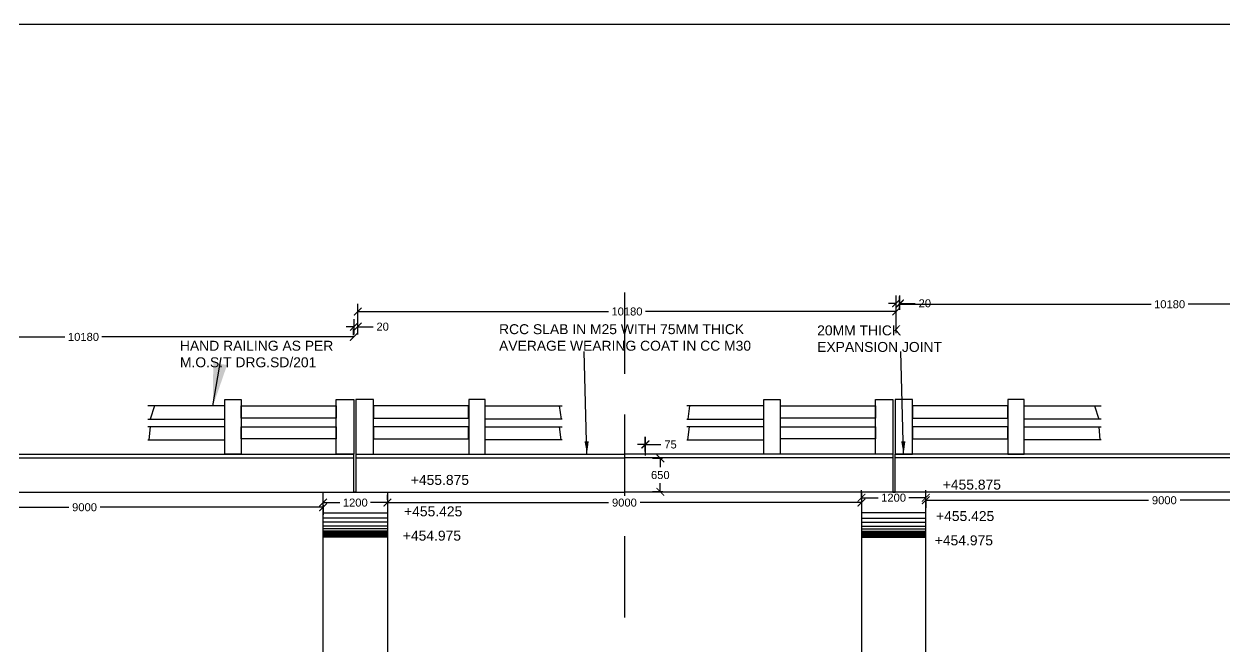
# Model space of a CAD drawing. Header units: inches. Extents: x 450 to 17534, y 459 to 10656.
# Drawn here: x 618.41 to 646.55, y 513.55 to 528.15 of the extents above; entities that cross this region are included whole.
import ezdxf

# ---------------------------------------------------------------- set-up
doc = ezdxf.new("R2010")
doc.units = ezdxf.units.IN
doc.header["$LTSCALE"] = 15
doc.header["$MEASUREMENT"] = 0
doc.linetypes.add('HIDDEN', pattern=[9.525, 6.35, -3.175])
for name, color, linetype in [('DIMENSION', 255, 'Continuous'), ('DRAWING', 7, 'Continuous'), ('HATCH', 7, 'Continuous'), ('TEXT', 255, 'Continuous')]:
    doc.layers.add(name, color=color, linetype=linetype)
doc.styles.get("Standard").update_dxf_attribs({"font": 'arial.ttf'})
doc.styles.add('TIMES NEW ROMAN', font='times.ttf')
doc.dimstyles.new('dig', dxfattribs={"dimtxt": 0.1875, "dimasz": 0.18, "dimexe": 0.18, "dimexo": 0.0625, "dimgap": 0.09, "dimtad": 0, "dimtih": 1, "dimtoh": 1, "dimdec": 4, "dimzin": 0, "dimdsep": 46, "dimtxsty": 'Standard', "dimblk": 'ARCHTICK', "dimcen": 0.09, "dimadec": 0, "dimazin": 0, "dimtfac": 1, "dimtdec": 4, "dimtofl": 0, "dimtmove": 0, "dimatfit": 3, "dimldrblk": 'ARCHTICK', "dimfxl": 1, "dimtolj": 1, "dimtzin": 0, "dimarcsym": 0})
doc.dimstyles.new('ISO-25', dxfattribs={"dimtxt": 0.636364, "dimasz": 1, "dimexe": 1.25, "dimexo": 0.625, "dimtad": 0, "dimtih": 1, "dimtoh": 1, "dimlfac": 100, "dimtxsty": 'TIMES NEW ROMAN', "dimcen": 2.5, "dimadec": 0, "dimazin": 0, "dimtfac": 1, "dimtmove": 0, "dimatfit": 3, "dimfxl": 1, "dimarcsym": 0})

# ---------------------------------------------------------------- blocks, each defined once
blk = doc.blocks.new('_ArchTick')
at = {"color": 0, "linetype": 'ByBlock', "const_width": 0.15}
blk.add_lwpolyline([(-0.5, -0.5), (0.5, 0.5)], dxfattribs=at)
blk = doc.blocks.new('*D36')
at = {"layer": 'Defpoints', "color": 0, "ltscale": 0.02, "transparency": 16777216}
for p in [(613.47, 520.724), (626.131, 520.816), (626.131, 520.791)]:
    blk.add_point(p, dxfattribs=at)
at = {"layer": 'HATCH', "color": 0, "lineweight": -2, "ltscale": 0.02, "transparency": 16777216}
for p, q in [((613.47, 520.786), (613.47, 520.996)), ((626.131, 520.854), (626.131, 520.996)), ((613.47, 520.816), (619.367, 520.816)), ((626.131, 520.816), (620.234, 520.816))]:
    blk.add_line(p, q, dxfattribs=at)
at = {"layer": 'HATCH', "color": 0, "lineweight": -2, "ltscale": 0.02, "transparency": 16777216, "xscale": 0.18, "yscale": 0.18, "zscale": 0.18, "rotation": 180}
blk.add_blockref('_ArchTick', (613.47, 520.816), dxfattribs=at)
at = {"layer": 'HATCH', "color": 0, "lineweight": -2, "ltscale": 0.02, "transparency": 16777216, "xscale": 0.18, "yscale": 0.18, "zscale": 0.18}
blk.add_blockref('_ArchTick', (626.131, 520.816), dxfattribs=at)
at = {"layer": 'HATCH', "color": 0, "ltscale": 0.02, "transparency": 16777216, "insert": (619.801, 520.816), "char_height": 0.1875, "attachment_point": 5}
blk.add_mtext('\\A1;10180', dxfattribs=at)
blk = doc.blocks.new('*D37')
at = {"layer": 'Defpoints', "color": 0, "ltscale": 0.02, "transparency": 16777216}
for p in [(626.227, 521.056), (626.14, 520.813), (626.227, 520.81)]:
    blk.add_point(p, dxfattribs=at)
at = {"layer": 'HATCH', "color": 0, "lineweight": -2, "ltscale": 0.02, "transparency": 16777216}
for p, q in [((626.14, 520.876), (626.14, 521.236)), ((626.227, 520.872), (626.227, 521.236)), ((626.14, 521.056), (625.96, 521.056)), ((626.227, 521.056), (626.587, 521.056))]:
    blk.add_line(p, q, dxfattribs=at)
at = {"layer": 'HATCH', "color": 0, "lineweight": -2, "ltscale": 0.02, "transparency": 16777216, "xscale": 0.18, "yscale": 0.18, "zscale": 0.18}
blk.add_blockref('_ArchTick', (626.14, 521.056), dxfattribs=at)
at = {"layer": 'HATCH', "color": 0, "lineweight": -2, "ltscale": 0.02, "transparency": 16777216, "xscale": 0.18, "yscale": 0.18, "zscale": 0.18, "rotation": 180}
blk.add_blockref('_ArchTick', (626.227, 521.056), dxfattribs=at)
at = {"layer": 'HATCH', "color": 0, "ltscale": 0.02, "transparency": 16777216, "insert": (626.812, 521.056), "char_height": 0.1875, "attachment_point": 5}
blk.add_mtext('\\A1;20', dxfattribs=at)
blk = doc.blocks.new('*D38')
at = {"layer": 'Defpoints', "color": 0, "ltscale": 0.02, "transparency": 16777216}
for p in [(638.846, 521.411), (626.227, 520.81), (638.846, 520.839)]:
    blk.add_point(p, dxfattribs=at)
at = {"layer": 'HATCH', "color": 0, "lineweight": -2, "ltscale": 0.02, "transparency": 16777216}
for p, q in [((626.227, 520.872), (626.227, 521.591)), ((638.846, 520.901), (638.846, 521.591)), ((626.227, 521.411), (632.102, 521.411)), ((638.846, 521.411), (632.97, 521.411))]:
    blk.add_line(p, q, dxfattribs=at)
at = {"layer": 'HATCH', "color": 0, "lineweight": -2, "ltscale": 0.02, "transparency": 16777216, "xscale": 0.18, "yscale": 0.18, "zscale": 0.18, "rotation": 180}
blk.add_blockref('_ArchTick', (626.227, 521.411), dxfattribs=at)
at = {"layer": 'HATCH', "color": 0, "lineweight": -2, "ltscale": 0.02, "transparency": 16777216, "xscale": 0.18, "yscale": 0.18, "zscale": 0.18}
blk.add_blockref('_ArchTick', (638.846, 521.411), dxfattribs=at)
at = {"layer": 'HATCH', "color": 0, "ltscale": 0.02, "transparency": 16777216, "insert": (632.536, 521.411), "char_height": 0.1875, "attachment_point": 5}
blk.add_mtext('\\A1;10180', dxfattribs=at)
blk = doc.blocks.new('*D39')
at = {"layer": 'Defpoints', "color": 0, "ltscale": 0.02, "transparency": 16777216}
for p in [(638.93, 521.603), (638.843, 521.387), (638.93, 521.39)]:
    blk.add_point(p, dxfattribs=at)
at = {"layer": 'HATCH', "color": 0, "lineweight": -2, "ltscale": 0.02, "transparency": 16777216}
for p, q in [((638.843, 521.449), (638.843, 521.783)), ((638.93, 521.453), (638.93, 521.783)), ((638.843, 521.603), (638.663, 521.603)), ((638.93, 521.603), (639.29, 521.603))]:
    blk.add_line(p, q, dxfattribs=at)
at = {"layer": 'HATCH', "color": 0, "lineweight": -2, "ltscale": 0.02, "transparency": 16777216, "xscale": 0.18, "yscale": 0.18, "zscale": 0.18}
blk.add_blockref('_ArchTick', (638.843, 521.603), dxfattribs=at)
at = {"layer": 'HATCH', "color": 0, "lineweight": -2, "ltscale": 0.02, "transparency": 16777216, "xscale": 0.18, "yscale": 0.18, "zscale": 0.18, "rotation": 180}
blk.add_blockref('_ArchTick', (638.93, 521.603), dxfattribs=at)
at = {"layer": 'HATCH', "color": 0, "ltscale": 0.02, "transparency": 16777216, "insert": (639.515, 521.603), "char_height": 0.1875, "attachment_point": 5}
blk.add_mtext('\\A1;20', dxfattribs=at)
blk = doc.blocks.new('*D40')
at = {"layer": 'Defpoints', "color": 0, "ltscale": 0.02, "transparency": 16777216}
for p in [(651.578, 521.639), (651.578, 521.581), (638.923, 521.397)]:
    blk.add_point(p, dxfattribs=at)
at = {"layer": 'HATCH', "color": 0, "lineweight": -2, "ltscale": 0.02, "transparency": 16777216}
for p, q in [((638.923, 521.459), (638.923, 521.761)), ((638.923, 521.581), (644.817, 521.581)), ((651.578, 521.581), (645.685, 521.581)), ((651.578, 521.576), (651.578, 521.401))]:
    blk.add_line(p, q, dxfattribs=at)
at = {"layer": 'HATCH', "color": 0, "lineweight": -2, "ltscale": 0.02, "transparency": 16777216, "xscale": 0.18, "yscale": 0.18, "zscale": 0.18, "rotation": 180}
blk.add_blockref('_ArchTick', (638.923, 521.581), dxfattribs=at)
at = {"layer": 'HATCH', "color": 0, "lineweight": -2, "ltscale": 0.02, "transparency": 16777216, "xscale": 0.18, "yscale": 0.18, "zscale": 0.18}
blk.add_blockref('_ArchTick', (651.578, 521.581), dxfattribs=at)
at = {"layer": 'HATCH', "color": 0, "ltscale": 0.02, "transparency": 16777216, "insert": (645.251, 521.581), "char_height": 0.1875, "attachment_point": 5}
blk.add_mtext('\\A1;10180', dxfattribs=at)
blk = doc.blocks.new('*D68')
at = {"layer": 'Defpoints', "color": 0, "ltscale": 0.02, "transparency": 16777216}
for p in [(625.416, 516.933), (626.923, 516.933), (626.923, 516.933)]:
    blk.add_point(p, dxfattribs=at)
at = {"layer": 'HATCH', "color": 0, "lineweight": -2, "ltscale": 0.02, "transparency": 16777216}
for p, q in [((625.416, 516.995), (625.416, 517.113)), ((626.923, 516.995), (626.923, 517.113)), ((625.416, 516.933), (625.809, 516.933)), ((626.923, 516.933), (626.53, 516.933))]:
    blk.add_line(p, q, dxfattribs=at)
at = {"layer": 'HATCH', "color": 0, "lineweight": -2, "ltscale": 0.02, "transparency": 16777216, "xscale": 0.18, "yscale": 0.18, "zscale": 0.18, "rotation": 180}
blk.add_blockref('_ArchTick', (625.416, 516.933), dxfattribs=at)
at = {"layer": 'HATCH', "color": 0, "lineweight": -2, "ltscale": 0.02, "transparency": 16777216, "xscale": 0.18, "yscale": 0.18, "zscale": 0.18}
blk.add_blockref('_ArchTick', (626.923, 516.933), dxfattribs=at)
at = {"layer": 'HATCH', "color": 0, "ltscale": 0.02, "transparency": 16777216, "insert": (626.17, 516.933), "char_height": 0.1875, "attachment_point": 5}
blk.add_mtext('\\A1;1200', dxfattribs=at)
blk = doc.blocks.new('*D69')
at = {"layer": 'Defpoints', "color": 0, "ltscale": 0.02, "transparency": 16777216}
for p in [(626.923, 516.933), (638.03, 516.933), (638.03, 516.933)]:
    blk.add_point(p, dxfattribs=at)
at = {"layer": 'HATCH', "color": 0, "lineweight": -2, "ltscale": 0.02, "transparency": 16777216}
for p, q in [((626.923, 516.995), (626.923, 517.113)), ((638.03, 516.995), (638.03, 517.113)), ((626.923, 516.933), (632.107, 516.933)), ((638.03, 516.933), (632.846, 516.933))]:
    blk.add_line(p, q, dxfattribs=at)
at = {"layer": 'HATCH', "color": 0, "lineweight": -2, "ltscale": 0.02, "transparency": 16777216, "xscale": 0.18, "yscale": 0.18, "zscale": 0.18, "rotation": 180}
blk.add_blockref('_ArchTick', (626.923, 516.933), dxfattribs=at)
at = {"layer": 'HATCH', "color": 0, "lineweight": -2, "ltscale": 0.02, "transparency": 16777216, "xscale": 0.18, "yscale": 0.18, "zscale": 0.18}
blk.add_blockref('_ArchTick', (638.03, 516.933), dxfattribs=at)
at = {"layer": 'HATCH', "color": 0, "ltscale": 0.02, "transparency": 16777216, "insert": (632.476, 516.933), "char_height": 0.1875, "attachment_point": 5}
blk.add_mtext('\\A1;9000', dxfattribs=at)
blk = doc.blocks.new('*D70')
at = {"layer": 'Defpoints', "color": 0, "ltscale": 0.02, "transparency": 16777216}
for p in [(639.537, 517.048), (638.03, 516.933), (639.537, 516.933)]:
    blk.add_point(p, dxfattribs=at)
at = {"layer": 'HATCH', "color": 0, "lineweight": -2, "ltscale": 0.02, "transparency": 16777216}
for p, q in [((638.03, 516.995), (638.03, 517.228)), ((639.537, 516.995), (639.537, 517.228)), ((638.03, 517.048), (638.422, 517.048)), ((639.537, 517.048), (639.144, 517.048))]:
    blk.add_line(p, q, dxfattribs=at)
at = {"layer": 'HATCH', "color": 0, "lineweight": -2, "ltscale": 0.02, "transparency": 16777216, "xscale": 0.18, "yscale": 0.18, "zscale": 0.18, "rotation": 180}
blk.add_blockref('_ArchTick', (638.03, 517.048), dxfattribs=at)
at = {"layer": 'HATCH', "color": 0, "lineweight": -2, "ltscale": 0.02, "transparency": 16777216, "xscale": 0.18, "yscale": 0.18, "zscale": 0.18}
blk.add_blockref('_ArchTick', (639.537, 517.048), dxfattribs=at)
at = {"layer": 'HATCH', "color": 0, "ltscale": 0.02, "transparency": 16777216, "insert": (638.783, 517.048), "char_height": 0.1875, "attachment_point": 5}
blk.add_mtext('\\A1;1200', dxfattribs=at)
blk = doc.blocks.new('*D71')
at = {"layer": 'Defpoints', "color": 0, "ltscale": 0.02, "transparency": 16777216}
for p in [(639.537, 517.048), (650.717, 517.008), (650.717, 516.988)]:
    blk.add_point(p, dxfattribs=at)
at = {"layer": 'HATCH', "color": 0, "lineweight": -2, "ltscale": 0.02, "transparency": 16777216}
for p, q in [((639.537, 516.988), (644.757, 516.988)), ((639.537, 516.985), (639.537, 516.808)), ((650.717, 516.988), (645.496, 516.988)), ((650.717, 516.945), (650.717, 516.808))]:
    blk.add_line(p, q, dxfattribs=at)
at = {"layer": 'HATCH', "color": 0, "lineweight": -2, "ltscale": 0.02, "transparency": 16777216, "xscale": 0.18, "yscale": 0.18, "zscale": 0.18, "rotation": 180}
blk.add_blockref('_ArchTick', (639.537, 516.988), dxfattribs=at)
at = {"layer": 'HATCH', "color": 0, "lineweight": -2, "ltscale": 0.02, "transparency": 16777216, "xscale": 0.18, "yscale": 0.18, "zscale": 0.18}
blk.add_blockref('_ArchTick', (650.717, 516.988), dxfattribs=at)
at = {"layer": 'HATCH', "color": 0, "ltscale": 0.02, "transparency": 16777216, "insert": (645.127, 516.988), "char_height": 0.1875, "attachment_point": 5}
blk.add_mtext('\\A1;9000', dxfattribs=at)
blk = doc.blocks.new('*D72')
at = {"layer": 'Defpoints', "color": 0, "ltscale": 0.02, "transparency": 16777216}
for p in [(614.236, 516.893), (614.236, 516.824), (625.416, 516.933)]:
    blk.add_point(p, dxfattribs=at)
at = {"layer": 'HATCH', "color": 0, "lineweight": -2, "ltscale": 0.02, "transparency": 16777216}
for p, q in [((614.236, 516.83), (614.236, 516.644)), ((614.236, 516.824), (619.457, 516.824)), ((625.416, 516.824), (620.196, 516.824)), ((625.416, 516.87), (625.416, 516.644))]:
    blk.add_line(p, q, dxfattribs=at)
at = {"layer": 'HATCH', "color": 0, "lineweight": -2, "ltscale": 0.02, "transparency": 16777216, "xscale": 0.18, "yscale": 0.18, "zscale": 0.18, "rotation": 180}
blk.add_blockref('_ArchTick', (614.236, 516.824), dxfattribs=at)
at = {"layer": 'HATCH', "color": 0, "lineweight": -2, "ltscale": 0.02, "transparency": 16777216, "xscale": 0.18, "yscale": 0.18, "zscale": 0.18}
blk.add_blockref('_ArchTick', (625.416, 516.824), dxfattribs=at)
at = {"layer": 'HATCH', "color": 0, "ltscale": 0.02, "transparency": 16777216, "insert": (619.826, 516.824), "char_height": 0.1875, "attachment_point": 5}
blk.add_mtext('\\A1;9000', dxfattribs=at)
blk = doc.blocks.new('*D139')
at = {"layer": 'Defpoints', "color": 0, "ltscale": 0.02, "transparency": 16777216}
for p in [(633.427, 517.97), (633.317, 517.187), (633.435, 517.187)]:
    blk.add_point(p, dxfattribs=at)
at = {"layer": 'HATCH', "color": 0, "lineweight": -2, "ltscale": 0.02, "transparency": 16777216}
for p, q in [((633.365, 517.97), (633.137, 517.97)), ((633.317, 517.97), (633.317, 517.764)), ((633.317, 517.187), (633.317, 517.393)), ((633.373, 517.187), (633.137, 517.187))]:
    blk.add_line(p, q, dxfattribs=at)
at = {"layer": 'HATCH', "color": 0, "lineweight": -2, "ltscale": 0.02, "transparency": 16777216, "xscale": 0.18, "yscale": 0.18, "zscale": 0.18}
for p, rotation in [((633.317, 517.97), 90), ((633.317, 517.187), 270)]:
    blk.add_blockref('_ArchTick', p, dxfattribs=dict(at, rotation=rotation))
at = {"layer": 'HATCH', "color": 0, "ltscale": 0.02, "transparency": 16777216, "insert": (633.317, 517.579), "char_height": 0.1875, "attachment_point": 5}
blk.add_mtext('\\A1;650', dxfattribs=at)
blk = doc.blocks.new('*D140')
at = {"layer": 'Defpoints', "color": 0, "ltscale": 0.02, "transparency": 16777216}
for p in [(632.965, 518.295), (632.965, 518.065), (632.972, 517.978)]:
    blk.add_point(p, dxfattribs=at)
at = {"layer": 'HATCH', "color": 0, "lineweight": -2, "ltscale": 0.02, "transparency": 16777216}
for p, q in [((632.965, 518.128), (632.965, 518.475)), ((632.972, 518.04), (632.972, 518.475)), ((632.965, 518.295), (632.785, 518.295)), ((632.972, 518.295), (633.332, 518.295))]:
    blk.add_line(p, q, dxfattribs=at)
at = {"layer": 'HATCH', "color": 0, "lineweight": -2, "ltscale": 0.02, "transparency": 16777216, "xscale": 0.18, "yscale": 0.18, "zscale": 0.18}
blk.add_blockref('_ArchTick', (632.965, 518.295), dxfattribs=at)
at = {"layer": 'HATCH', "color": 0, "lineweight": -2, "ltscale": 0.02, "transparency": 16777216, "xscale": 0.18, "yscale": 0.18, "zscale": 0.18, "rotation": 180}
blk.add_blockref('_ArchTick', (632.972, 518.295), dxfattribs=at)
at = {"layer": 'HATCH', "color": 0, "ltscale": 0.02, "transparency": 16777216, "insert": (633.556, 518.295), "char_height": 0.1875, "attachment_point": 5}
blk.add_mtext('\\A1;75', dxfattribs=at)

msp = doc.modelspace()

# ---------------------------------------------------------------- linework, layer by layer
at = {"layer": 'DRAWING', "ltscale": 0.02}
for p, q in [((623.11342, 519.1992), (621.30873, 519.1992)), ((623.11342, 518.8918), (623.11342, 519.1992)), ((629.2103, 519.19918), (631.015, 519.19918)), ((629.2103, 518.89179), (629.2103, 519.19918)), ((635.74252, 519.19918), (633.93782, 519.19918)), ((635.74252, 518.89179), (635.74252, 519.19918)), ((636.12498, 519.1992), (638.35719, 519.1992)), ((638.35719, 519.1992), (638.35719, 518.91284)), ((641.83939, 519.1992), (643.64409, 519.1992)), ((641.83939, 518.8918), (641.83939, 519.1992)), ((621.30873, 518.8918), (623.11342, 518.8918)), ((623.11342, 518.71103), (621.30873, 518.71103)), ((631.015, 518.89179), (629.2103, 518.89179)), ((629.2103, 518.71102), (631.015, 518.71102)), ((633.93782, 518.89179), (635.74252, 518.89179)), ((635.74252, 518.71102), (633.93782, 518.71102)), ((638.35719, 518.91284), (636.12498, 518.91284)), ((636.12498, 518.71103), (638.35719, 518.71103)), ((638.35719, 518.71103), (638.35719, 518.42468)), ((643.64409, 518.8918), (641.83939, 518.8918)), ((641.83939, 518.71103), (643.64409, 518.71103)), ((621.30873, 518.40364), (623.11342, 518.40364)), ((631.015, 518.40363), (629.2103, 518.40363)), ((633.93782, 518.40363), (635.74252, 518.40363)), ((638.35719, 518.42468), (636.12498, 518.42468)), ((643.64409, 518.40364), (641.83939, 518.40364))]:
    msp.add_line(p, q, dxfattribs=at)
at = {"layer": 'DRAWING', "linetype": 'HIDDEN', "ltscale": 0.02}
msp.add_lwpolyline([(632.47641, 521.8589), (632.47641, 502.78265)], dxfattribs=at)
at = {"layer": 'DRAWING', "ltscale": 0.02}
for points in [[(621.46386, 519.1992), (621.36067, 518.8918)], [(630.94906, 519.19918), (630.99123, 518.89179)], [(634.00376, 519.19918), (633.96159, 518.89179)], [(643.48896, 519.1992), (643.59215, 518.8918)], [(621.36067, 518.71103), (621.33509, 518.40364)], [(630.99123, 518.40363), (630.95425, 518.71102)], [(633.96159, 518.40363), (633.99856, 518.71102)], [(643.59215, 518.71103), (643.61772, 518.40364)], [(604.74924, 518.06903), (626.13511, 518.06903)], [(608.63894, 517.97938), (626.13511, 517.97938)], [(626.18529, 518.06903), (626.18529, 517.1797), (626.13511, 517.1797), (626.13511, 518.06903)], [(626.18529, 517.97938), (632.47641, 517.97938)], [(626.1854, 518.06903), (632.47641, 518.06903)], [(638.76741, 518.06903), (632.47641, 518.06903)], [(638.76753, 517.97938), (632.47641, 517.97938)], [(638.76753, 518.06903), (638.76753, 517.1797), (638.81771, 517.1797), (638.81771, 518.06903)], [(660.20358, 518.06903), (638.81771, 518.06903)], [(656.31388, 517.97938), (638.81771, 517.97938)], [(614.23524, 517.1797), (632.47072, 517.1797)], [(626.92316, 517.1797), (626.92316, 504.59402), (625.41617, 504.59402), (625.41617, 517.1797)], [(650.71758, 517.1797), (632.4821, 517.1797)], [(638.02966, 517.1797), (638.02966, 504.59402), (639.53664, 504.59402), (639.53664, 517.1797)], [(626.92316, 516.56569), (625.41617, 516.56569)], [(626.92316, 516.47206), (625.41617, 516.47206)], [(626.92316, 516.38226), (625.41617, 516.38226)], [(638.02966, 516.56569), (639.53664, 516.56569)], [(638.02966, 516.47206), (639.53664, 516.47206)], [(638.02966, 516.38226), (639.53664, 516.38226)], [(626.92316, 516.3192), (625.41617, 516.3192)], [(626.92316, 516.2676), (625.41617, 516.2676)], [(626.92316, 516.23511), (625.41617, 516.23511)], [(626.92316, 516.20646), (625.41617, 516.20646)], [(626.92316, 516.19109), (625.41617, 516.19109)], [(626.92316, 516.17397), (625.41617, 516.17397)], [(626.92316, 516.158), (625.41617, 516.158)], [(626.92316, 516.14913), (625.41617, 516.14913)], [(626.92316, 516.14913), (625.41617, 516.14913)], [(626.92316, 516.13695), (625.41617, 516.13695)], [(626.92316, 516.12048), (625.41617, 516.12048)], [(638.02966, 516.3192), (639.53664, 516.3192)], [(638.02966, 516.2676), (639.53664, 516.2676)], [(638.02966, 516.23511), (639.53664, 516.23511)], [(638.02966, 516.20646), (639.53664, 516.20646)], [(638.02966, 516.19109), (639.53664, 516.19109)], [(638.02966, 516.17397), (639.53664, 516.17397)], [(638.02966, 516.158), (639.53664, 516.158)], [(638.02966, 516.14913), (639.53664, 516.14913)], [(638.02966, 516.14913), (639.53664, 516.14913)], [(638.02966, 516.13695), (639.53664, 516.13695)], [(638.02966, 516.12048), (639.53664, 516.12048)]]:
    msp.add_lwpolyline(points, dxfattribs=at)
for points in [[(623.49589, 518.06904), (623.11342, 518.06904), (623.11342, 519.35303), (623.49589, 519.35303)], [(623.49589, 519.1992), (625.72488, 519.1992), (625.72488, 518.91284), (623.49589, 518.91284)], [(625.72488, 519.35303), (626.13511, 519.35303), (626.13511, 518.06903), (625.72488, 518.06903)], [(626.59563, 519.35303), (626.1854, 519.35303), (626.1854, 518.06903), (626.59563, 518.06903)], [(628.82462, 519.1992), (626.59563, 519.1992), (626.59563, 518.91284), (628.82462, 518.91284)], [(628.82783, 518.06903), (629.2103, 518.06903), (629.2103, 519.35302), (628.82783, 519.35302)], [(636.12498, 518.06903), (635.74252, 518.06903), (635.74252, 519.35302), (636.12498, 519.35302)], [(638.35719, 519.35303), (638.76741, 519.35303), (638.76741, 518.06903), (638.35719, 518.06903)], [(639.22793, 519.35303), (638.81771, 519.35303), (638.81771, 518.06903), (639.22793, 518.06903)], [(641.45693, 519.1992), (639.22793, 519.1992), (639.22793, 518.91284), (641.45693, 518.91284)], [(641.45693, 518.06904), (641.83939, 518.06904), (641.83939, 519.35303), (641.45693, 519.35303)], [(623.49589, 518.71103), (625.72488, 518.71103), (625.72488, 518.42468), (623.49589, 518.42468)], [(628.82462, 518.71103), (626.59563, 518.71103), (626.59563, 518.42468), (628.82462, 518.42468)], [(641.45693, 518.71103), (639.22793, 518.71103), (639.22793, 518.42468), (641.45693, 518.42468)], [(625.41617, 516.69373), (626.92316, 516.69373), (626.92316, 516.12048), (625.41617, 516.12048)], [(639.53664, 516.69373), (638.02966, 516.69373), (638.02966, 516.12048), (639.53664, 516.12048)]]:
    msp.add_lwpolyline(points, close=True, dxfattribs=at)
at = {"layer": 'HATCH', "ltscale": 0.02}
msp.add_lwpolyline([(597.07464, 528.14824), (695.6838, 528.14824), (695.6838, 459.02232), (597.07464, 459.02232)], close=True, dxfattribs=at)

# ---------------------------------------------------------------- texts
at = {"layer": 'TEXT', "attachment_point": 1}
for s, insert, char_height, width in [('RCC SLAB IN M25 WITH 75MM THICK AVERAGE WEARING COAT IN CC M30', (629.53908, 521.11358), 0.2326387, 5.9077115), ('20MM THICK EXPANSION JOINT', (636.99265, 521.08582), 0.2326387, 3.4252044), ('HAND RAILING AS PER M.O.S.T DRG.SD/201', (622.06131, 520.72602), 0.2326387, 3.6316067), ('  +455.875', (627.2903, 517.58181), 0.232639, 1.8896533), ('  +455.875', (639.75499, 517.47178), 0.232639, 1.8896533), ('  +455.425', (627.13258, 516.84499), 0.232639, 1.8896533), ('  +455.425', (639.59727, 516.73496), 0.232639, 1.8896533), ('  +454.975', (627.10283, 516.27516), 0.232639, 1.8896533), ('  +454.975', (639.56752, 516.16513), 0.232639, 1.8896533)]:
    msp.add_mtext(s, dxfattribs=dict(at, insert=insert, char_height=char_height, width=width))

# ---------------------------------------------------------------- dimensions: what is measured, and where the dimension line sits
at = {"layer": 'HATCH', "ltscale": 0.02}
for base, p1, p2, text, picture, middle in [((638.92969, 521.60255), (638.84276, 521.38698), (638.92969, 521.3902), '20', '*D39', (639.51527, 521.60255)), ((651.57842, 521.58134), (638.92326, 521.39664), (651.57842, 521.63893), '10180', '*D40', (645.25084, 521.58134)), ((638.84553, 521.41101), (626.22655, 520.80991), (638.84553, 520.83883), '10180', '*D38', (632.53604, 521.41101)), ((626.22655, 521.05602), (626.14019, 520.81311), (626.22655, 520.80991), '20', '*D37', (626.81213, 521.05602)), ((626.13104, 520.81553), (613.47001, 520.72369), (626.13104, 520.79116), '10180', '*D36', (619.80053, 520.81553)), ((639.53664, 517.04769), (638.02966, 516.93282), (639.53664, 516.93282), '1200', '*D70', (638.78315, 517.04769)), ((614.23627, 516.82408), (625.41617, 516.93282), (614.23627, 516.89275), '9000', '*D72', (619.82622, 516.82408)), ((626.92316, 516.93282), (625.41617, 516.93282), (626.92316, 516.93282), '1200', '*D68', (626.16966, 516.93282)), ((638.02966, 516.93282), (626.92316, 516.93282), (638.02966, 516.93282), '9000', '*D69', (632.47641, 516.93282)), ((650.71696, 516.98763), (639.53664, 517.04769), (650.71696, 517.00762), '9000', '*D71', (645.1268, 516.98763))]:
    dim = msp.add_linear_dim(base=base, p1=p1, p2=p2, text=text, dimstyle='dig', dxfattribs=at)
    dim.commit()
    dim.dimension.update_dxf_attribs({"geometry": picture, "text_midpoint": middle})
dim = msp.add_linear_dim(base=(632.96537, 518.29526), p1=(632.97164, 517.97753), p2=(632.96537, 518.06508), text='75', dimstyle='dig', dxfattribs=at)
dim.commit()
dim.dimension.update_dxf_attribs({"geometry": '*D140', "text_midpoint": (633.55587, 518.29526), "dimtype": 160})
dim = msp.add_linear_dim(base=(633.31658, 517.18727), p1=(633.42704, 517.96995), p2=(633.4351, 517.18727), angle=90, text='650', dimstyle='dig', dxfattribs=at)
dim.commit()
dim.dimension.update_dxf_attribs({"geometry": '*D139', "text_midpoint": (633.31658, 517.57861)})

# ---------------------------------------------------------------- leaders
at = {"layer": 'DIMENSION', "ltscale": 0.02}
msp.add_leader([(622.83601, 519.19918), (623.0289, 520.3351)], dimstyle='ISO-25', override={"dimgap": 0.625, "dimtad": 0}, dxfattribs=at)
at = {"layer": 'TEXT', "ltscale": 0.02}
for points in [[(631.59925, 518.06904), (631.53514, 520.47594)], [(639.01882, 518.06903), (638.95472, 520.47593)]]:
    msp.add_leader(points, dimstyle='ISO-25', override={"dimasz": 0.3}, dxfattribs=at)

doc.saveas('drawing.dxf')
